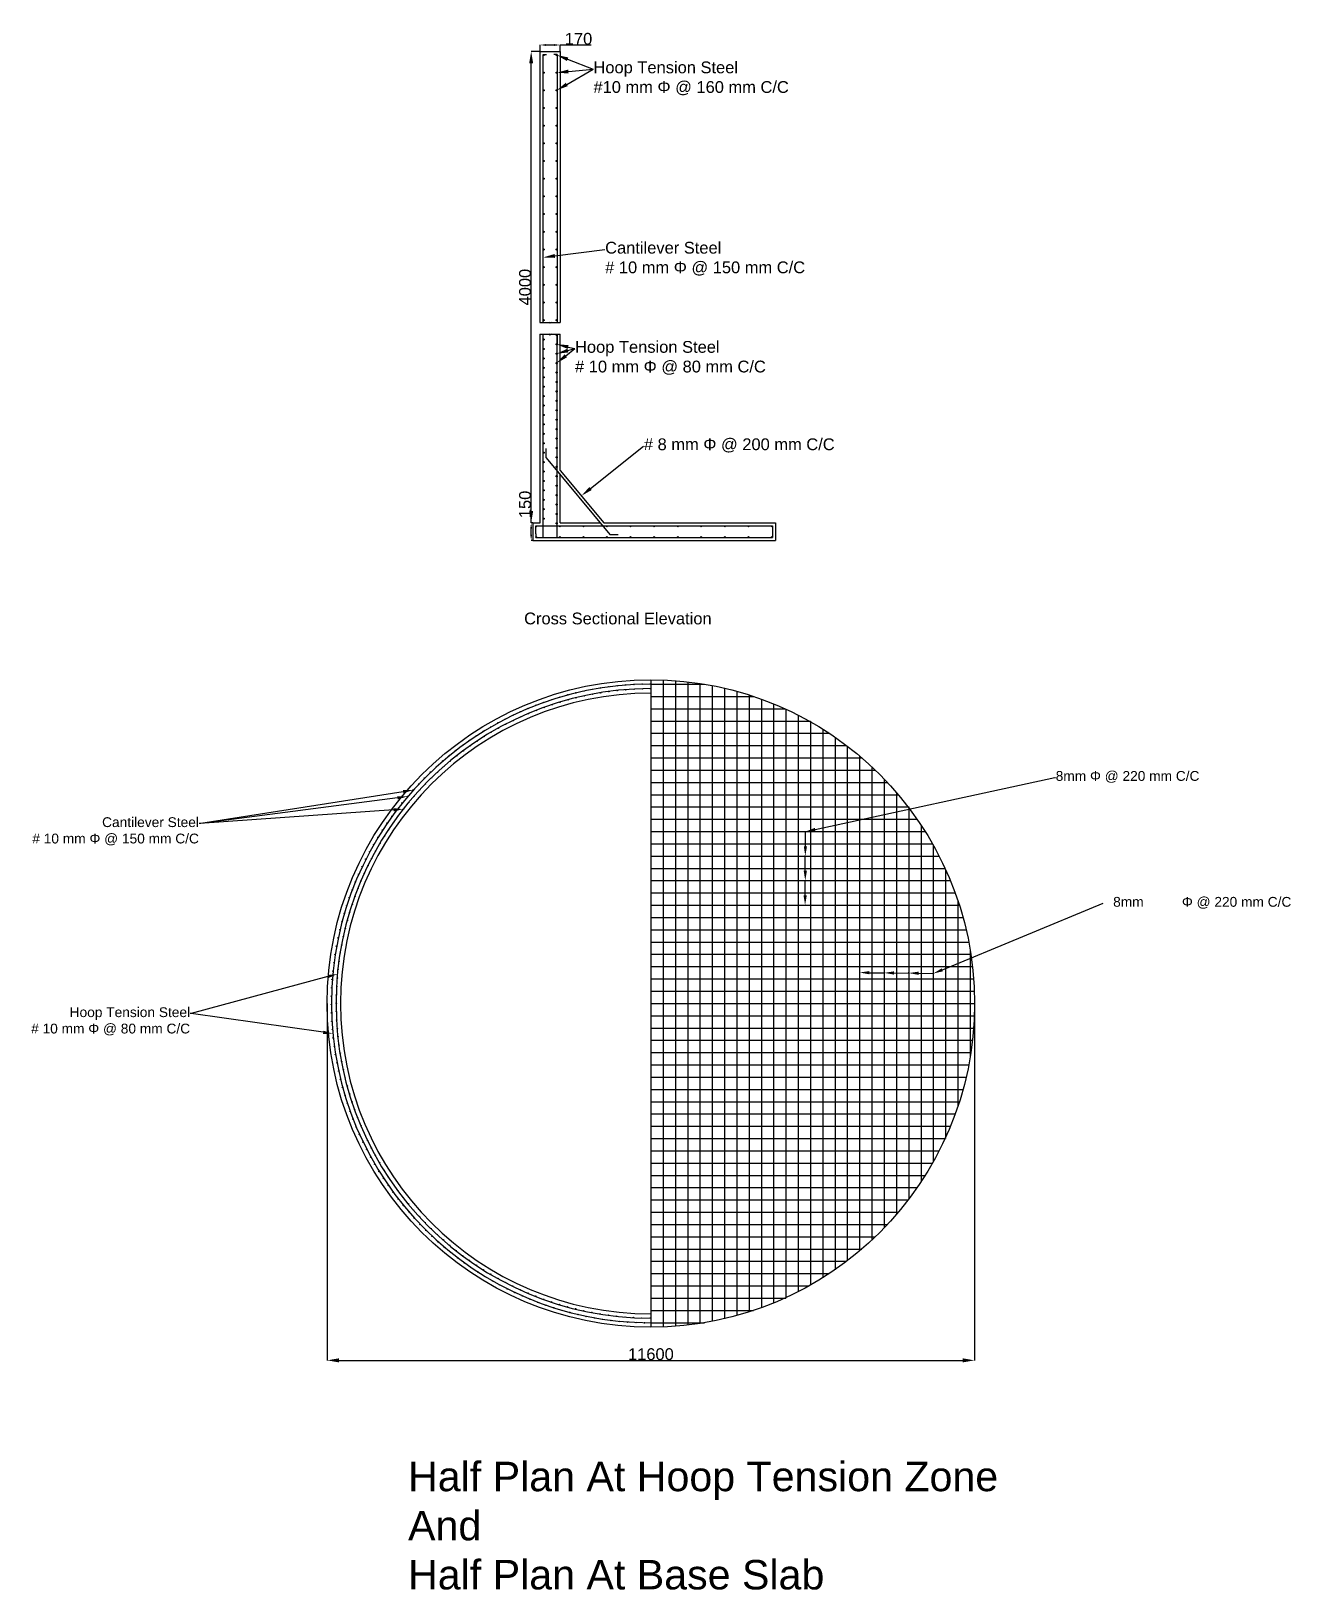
# Model space of a CAD drawing. Header units: millimetres. Extents: x 3503 to 14193, y 2132 to 15359.
import ezdxf
from ezdxf import colors
from ezdxf.entities.mleader import LeaderData, LeaderLine
from ezdxf.math import Vec2, Vec3

# ---------------------------------------------------------------- set-up
doc = ezdxf.new("R2010")
doc.units = ezdxf.units.MM
doc.styles.get("Standard").update_dxf_attribs({"font": 'arial.ttf'})
doc.dimstyles.new('ISO-25', dxfattribs={"dimtxt": 2.5, "dimasz": 2.5, "dimexe": 1.25, "dimexo": 0.625, "dimtad": 1, "dimtxsty": 'Standard', "dimcen": 2.5, "dimadec": 0, "dimazin": 0, "dimtfac": 1, "dimtmove": 0, "dimatfit": 3, "dimfxl": 1, "dimarcsym": 0})

# ---------------------------------------------------------------- blocks, each defined once
blk = doc.blocks.new('*U11')
blk.add_circle((2, -2), 2.37)
blk = doc.blocks.new('*U12')
at = {"color": 0, "linetype": 'ByBlock', "lineweight": -2, "transparency": 16777216}
for p, rotation in [((17673, 5953), 196.5276287056955), ((17742, 5973), 195.0251170051775), ((17811, 5990), 193.5226053046597), ((17880, 6006), 192.0200936041417), ((17950, 6020), 190.5175819036236), ((18020, 6032), 189.0150702031059), ((18090, 6042), 187.5125585025881), ((18161, 6050), 186.0100468020703), ((18231, 6057), 184.5075351015525), ((18302, 6061), 183.0050234010351), ((18373, 6064), 181.5025117005178), ((18444, 6065), 180), ((17340, 5830), 204.0401872082829), ((17406, 5858), 202.5376755077651), ((17472, 5885), 201.0351638072481), ((17538, 5909), 199.5326521067308), ((17606, 5932), 198.0301404062133), ((17087, 5701), 210.050234010353), ((17149, 5736), 208.547722309836), ((17212, 5769), 207.0452106093184), ((17276, 5800), 205.5426989088009), ((16907, 5587), 214.5577691119066), ((16966, 5627), 213.0552574113886), ((17026, 5665), 211.5527457108706), ((16737, 5459), 219.0653042134595), ((16792, 5503), 217.5627925129417), ((16849, 5546), 216.0602808124241), ((16577, 5319), 223.5728393150135), ((16629, 5367), 222.0703276144955), ((16682, 5414), 220.5678159139775), ((16428, 5166), 228.0803744165671), ((16476, 5218), 226.5778627160493), ((16526, 5269), 225.0753510155315), ((16336, 5058), 231.0853978176021), ((16381, 5112), 229.5828861170846), ((16250, 4945), 234.0904212186377), ((16292, 5002), 232.5879095181201), ((16132, 4767), 238.59795632019), ((16169, 4828), 237.0954446196727), ((16209, 4887), 235.5929329191552), ((16061, 4644), 241.6029797212248), ((16095, 4706), 240.1004680207076), ((15996, 4517), 244.6080031222597), ((16028, 4581), 243.1054914217422), ((15939, 4388), 247.613026523295), ((15967, 4453), 246.1105148227774), ((15888, 4255), 250.6180499243295), ((15913, 4321), 249.115538223812), ((15845, 4120), 253.6230733253648), ((15866, 4187), 252.1205616248473), ((15808, 3982), 256.6280967264), ((15825, 4051), 255.1255850258822), ((15779, 3843), 259.633120127435), ((15793, 3913), 258.1306084269174), ((15767, 3773), 261.1356318279527), ((15749, 3632), 264.1406552289883), ((15757, 3703), 262.6381435284706), ((15738, 3490), 267.1456786300229), ((15742, 3561), 265.6431669295056), ((15735, 3348), 270.1507020310582), ((15735, 3419), 268.6481903305404), ((15736, 3277), 271.6532137315758), ((15739, 3206), 273.155725432093), ((15744, 3135), 274.6582371326106), ((15750, 3065), 276.1607488331281), ((15759, 2994), 277.6632605336455), ((15769, 2924), 279.1657722341634), ((15782, 2854), 280.6682839346812), ((15796, 2784), 282.1707956351987), ((15811, 2715), 283.6733073357162), ((15829, 2646), 285.175819036234), ((15849, 2578), 286.6783307367513), ((15870, 2510), 288.1808424372688), ((15893, 2443), 289.6833541377864), ((15918, 2376), 291.1858658383034), ((15944, 2310), 292.6883775388209), ((15973, 2245), 294.1908892393387), ((16003, 2181), 295.6934009398562), ((16034, 2117), 297.1959126403743), ((16068, 2054), 298.6984243408923), ((16102, 1993), 300.2009360414103), ((16139, 1932), 301.7034477419284), ((16177, 1872), 303.2059594424461), ((16217, 1813), 304.7084711429636), ((16258, 1755), 306.2109828434812), ((16301, 1698), 307.7134945439989), ((16345, 1642), 309.2160062445169), ((16391, 1588), 310.7185179450348), ((16438, 1535), 312.2210296455522), ((16486, 1483), 313.7235413460702), ((16536, 1432), 315.2260530465883), ((16587, 1383), 316.7285647471058), ((16639, 1335), 318.2310764476233), ((16693, 1288), 319.7335881481411), ((16748, 1243), 321.2360998486586), ((16804, 1199), 322.7386115491761), ((16861, 1157), 324.2411232496934), ((16919, 1116), 325.7436349502109), ((16978, 1077), 327.2461466507285), ((17039, 1039), 328.7486583512465), ((17100, 1003), 330.2511700517645), ((17162, 969), 331.7536817522825), ((17225, 936), 333.2561934528003), ((17289, 905), 334.7587051533179), ((17353, 875), 336.2612168538357), ((17419, 847), 337.7637285543532), ((17485, 821), 339.2662402548705), ((17552, 797), 340.7687519553878), ((17619, 775), 342.2712636559053), ((17687, 754), 343.7737753564228), ((17756, 735), 345.2762870569404), ((17825, 718), 346.7787987574579), ((17894, 702), 348.2813104579759), ((17964, 689), 349.7838221584937), ((18034, 677), 351.2863338590114), ((18104, 667), 352.7888455595292), ((18175, 659), 354.2913572600471), ((18246, 653), 355.7938689605646), ((18316, 649), 357.2963806610821), ((18388, 647), 358.7988923615998)]:
    blk.add_blockref('*U11', p, dxfattribs=dict(at, rotation=rotation))
blk = doc.blocks.new('*U9')
blk.add_circle((2, 2), 1.89)
blk = doc.blocks.new('*U10')
at = {"color": 0, "linetype": 'ByBlock', "lineweight": -2, "transparency": 16777216}
for p, rotation in [((7991, 9666), 196.7620631554178), ((8059, 9686), 195.2382392321979), ((8128, 9704), 193.7144153089781), ((8197, 9720), 192.1905913857584), ((8267, 9734), 190.6667674625385), ((8337, 9746), 189.1429435393183), ((8407, 9756), 187.6191196160983), ((8478, 9765), 186.0952956928789), ((8549, 9771), 184.5714717696594), ((8620, 9776), 183.0476478464396), ((8691, 9779), 181.52382392322), ((8762, 9780), 180), ((7659, 9541), 204.3811827715188), ((7724, 9570), 202.8573588482984), ((7790, 9597), 201.3335349250782), ((7856, 9622), 199.8097110018585), ((7923, 9645), 198.2858870786383), ((7407, 9411), 210.476478464398), ((7468, 9446), 208.9526545411782), ((7531, 9479), 207.4288306179588), ((7594, 9511), 205.9050066947391), ((7227, 9295), 215.0479502340566), ((7286, 9335), 213.5241263108371), ((7346, 9374), 212.0003023876174), ((7058, 9166), 219.6194220037165), ((7113, 9211), 218.0955980804965), ((7170, 9254), 216.5717741572766), ((6899, 9024), 224.1908937733773), ((6951, 9073), 222.6670698501574), ((7004, 9120), 221.1432459269369), ((6752, 8869), 228.7623655430379), ((6800, 8922), 227.2385416198179), ((6849, 8974), 225.7147176965977), ((6662, 8760), 231.8100133894773), ((6706, 8815), 230.2861894662578), ((6577, 8646), 234.857661235917), ((6618, 8703), 233.3338373126973), ((6461, 8467), 239.4291330055764), ((6498, 8528), 237.9053090823565), ((6537, 8587), 236.3814851591368), ((6392, 8343), 242.4767808520163), ((6426, 8405), 240.9529569287964), ((6330, 8215), 245.5244286984558), ((6360, 8279), 244.0006047752363), ((6275, 8084), 248.5720765448957), ((6301, 8150), 247.0482526216758), ((6226, 7950), 251.6197243913352), ((6249, 8018), 250.0959004681154), ((6185, 7814), 254.667372237775), ((6205, 7883), 253.1435483145551), ((6151, 7677), 257.7150200842145), ((6167, 7746), 256.1911961609945), ((6137, 7607), 259.2388440074347), ((6114, 7467), 262.2864918538744), ((6124, 7537), 260.7626679306544), ((6099, 7325), 265.3341397003143), ((6105, 7396), 263.8103157770946), ((6091, 7183), 268.3817875467542), ((6094, 7254), 266.8579636235343), ((6090, 7112), 269.9056114699736), ((6091, 7041), 271.4294353931934), ((6093, 6970), 272.9532593164136), ((6098, 6899), 274.4770832396335), ((6104, 6829), 276.0009071628533), ((6113, 6758), 277.524731086073), ((6123, 6688), 279.0485550092929), ((6135, 6618), 280.5723789325132), ((6149, 6548), 282.0962028557329), ((6165, 6479), 283.6200267789528), ((6183, 6410), 285.1438507021725), ((6202, 6342), 286.6676746253921), ((6223, 6274), 288.1914985486118), ((6246, 6207), 289.7153224718317), ((6271, 6140), 291.2391463950517), ((6298, 6074), 292.7629703182716), ((6326, 6009), 294.2867942414911), ((6356, 5945), 295.8106181647106), ((6388, 5881), 297.3344420879306), ((6422, 5819), 298.858266011151), ((6457, 5757), 300.3820899343709), ((6493, 5696), 301.9059138575904), ((6532, 5636), 303.4297377808103), ((6572, 5577), 304.9535617040303), ((6613, 5520), 306.4773856272503), ((6656, 5463), 308.0012095504703), ((6701, 5408), 309.52503347369), ((6747, 5353), 311.0488573969099), ((6794, 5301), 312.5726813201299), ((6843, 5249), 314.0965052433496), ((6893, 5198), 315.6203291665695), ((6944, 5149), 317.1441530897897), ((6997, 5102), 318.6679770130102), ((7051, 5056), 320.1918009362306), ((7106, 5011), 321.7156248594509), ((7163, 4968), 323.239448782671), ((7220, 4926), 324.763272705891), ((7279, 4886), 326.2870966291105), ((7338, 4847), 327.8109205523299), ((7399, 4810), 329.3347444755499), ((7461, 4774), 330.8585683987701), ((7523, 4741), 332.3823923219899), ((7586, 4709), 333.9062162452097), ((7651, 4678), 335.4300401684297), ((7716, 4650), 336.9538640916492), ((7781, 4623), 338.4776880148692), ((7848, 4597), 340.0015119380894), ((7915, 4574), 341.5253358613094), ((7983, 4552), 343.0491597845291), ((8051, 4533), 344.572983707749), ((8120, 4515), 346.0968076309687), ((8189, 4498), 347.6206315541885), ((8258, 4484), 349.1444554774086), ((8328, 4472), 350.668279400629), ((8399, 4461), 352.1921033238494), ((8469, 4452), 353.715927247069), ((8540, 4446), 355.2397511702886), ((8611, 4441), 356.7635750935084), ((8682, 4437), 358.2873990167287), ((8753, 4436), 359.81122293995)]:
    blk.add_blockref('*U9', p, dxfattribs=dict(at, rotation=rotation))
blk = doc.blocks.new('*D13')
at = {"color": 0, "lineweight": -2, "transparency": 16777216}
for p, q in [((7821, 15187), (7745, 15187)), ((7746, 11287), (7746, 15087)), ((7760, 11187), (7745, 11187))]:
    blk.add_line(p, q, dxfattribs=at)
at = {"color": 0, "transparency": 16777216}
for points in [[(7729, 15087), (7763, 15087), (7746, 15187)], [(7729, 11287), (7763, 11287), (7746, 11187)]]:
    blk.add_solid(points, dxfattribs=at)
at = {"layer": 'DEFPOINTS', "color": 0, "transparency": 16777216}
for p in [(7746, 15187), (7822, 15187), (7760, 11187)]:
    blk.add_point(p, dxfattribs=at)
at = {"color": 0, "transparency": 16777216, "insert": (7694, 13187), "char_height": 100, "attachment_point": 5, "rotation": 90}
blk.add_mtext('4000', dxfattribs=at)
blk = doc.blocks.new('*D14')
at = {"color": 0, "lineweight": -2, "transparency": 16777216}
for p, q in [((7822, 15188), (7822, 15243)), ((7872, 15242), (7942, 15242)), ((7992, 15188), (7992, 15243)), ((7992, 15242), (8254, 15242))]:
    blk.add_line(p, q, dxfattribs=at)
at = {"color": 0, "transparency": 16777216}
for points in [[(7872, 15250), (7872, 15234), (7822, 15242)], [(7942, 15250), (7942, 15234), (7992, 15242)]]:
    blk.add_solid(points, dxfattribs=at)
at = {"layer": 'DEFPOINTS', "color": 0, "transparency": 16777216}
for p in [(7992, 15242), (7822, 15187), (7992, 15187)]:
    blk.add_point(p, dxfattribs=at)
at = {"color": 0, "transparency": 16777216, "insert": (8148, 15294), "char_height": 100, "attachment_point": 5}
blk.add_mtext('170', dxfattribs=at)
blk = doc.blocks.new('*D15')
at = {"color": 0, "lineweight": -2, "transparency": 16777216}
for p, q in [((7746, 11187), (7746, 11450)), ((7760, 11187), (7745, 11187)), ((7746, 11087), (7746, 11137)), ((7760, 11037), (7745, 11037))]:
    blk.add_line(p, q, dxfattribs=at)
at = {"color": 0, "transparency": 16777216}
for points in [[(7738, 11137), (7754, 11137), (7746, 11187)], [(7738, 11087), (7754, 11087), (7746, 11037)]]:
    blk.add_solid(points, dxfattribs=at)
at = {"layer": 'DEFPOINTS', "color": 0, "transparency": 16777216}
for p in [(7746, 11187), (7760, 11187), (7760, 11037)]:
    blk.add_point(p, dxfattribs=at)
at = {"color": 0, "transparency": 16777216, "insert": (7694, 11343), "char_height": 100, "attachment_point": 5, "rotation": 90}
blk.add_mtext('150', dxfattribs=at)
blk = doc.blocks.new('*D16')
at = {"color": 0, "lineweight": -2, "transparency": 16777216}
for p, q in [((6014, 7107), (6014, 4078)), ((11509, 7107), (11509, 4078)), ((6114, 4079), (11409, 4079))]:
    blk.add_line(p, q, dxfattribs=at)
at = {"color": 0, "transparency": 16777216}
for points in [[(6114, 4096), (6114, 4062), (6014, 4079)], [(11409, 4096), (11409, 4062), (11509, 4079)]]:
    blk.add_solid(points, dxfattribs=at)
at = {"layer": 'DEFPOINTS', "color": 0, "transparency": 16777216}
for p in [(6014, 7108), (11509, 7108), (11509, 4079)]:
    blk.add_point(p, dxfattribs=at)
at = {"color": 0, "transparency": 16777216, "insert": (8762, 4131), "char_height": 100, "attachment_point": 5}
blk.add_mtext('11600', dxfattribs=at)

msp = doc.modelspace()

# ---------------------------------------------------------------- linework, layer by layer
for p, q in [((7821.904, 12887.096), (7821.904, 15187.096)), ((7821.904, 15187.096), (7991.904, 15187.096)), ((7846.904, 12887.096), (7846.904, 15162.096)), ((7846.904, 15162.096), (7876.904, 15162.096)), ((7966.904, 15162.096), (7936.904, 15162.096)), ((7966.904, 15162.096), (7966.904, 12887.096)), ((7991.904, 15187.096), (7991.904, 12887.096)), ((7821.904, 11187.096), (7821.904, 12787.096)), ((7846.904, 11062.096), (7846.904, 12787.096)), ((7966.904, 11062.096), (7966.904, 12787.096)), ((7966.904, 12782.096), (7966.904, 12702.096)), ((7991.904, 11632.096), (7991.904, 12787.096)), ((7871.904, 11737.045), (7871.904, 11817.045)), ((7871.904, 11737.045), (8413.528, 11087.096)), ((7966.904, 11162.096), (7966.904, 11662.096)), ((7991.904, 11632.096), (8362.737, 11187.096)), ((7991.904, 11187.096), (7991.904, 11593.045)), ((7760.41, 11187.096), (7821.904, 11187.096)), ((7760.41, 11187.096), (7760.41, 11037.096)), ((7785.41, 11092.096), (7785.41, 11162.096)), ((7785.41, 11162.096), (9793.404, 11162.096)), ((7961.904, 11187.096), (7966.904, 11187.096)), ((7991.904, 11187.096), (8330.195, 11187.096)), ((7991.904, 11187.096), (8330.195, 11187.096)), ((8362.737, 11187.096), (9801.904, 11187.096)), ((8362.737, 11187.096), (9776.904, 11187.096)), ((9793.404, 11162.096), (9793.404, 11062.096)), ((9801.904, 11187.096), (9818.404, 11187.096)), ((9818.404, 11187.096), (9818.404, 11037.096)), ((7760.41, 11037.096), (9801.904, 11037.096)), ((7785.41, 11092.096), (7785.41, 11062.096)), ((7785.41, 11062.096), (9793.404, 11062.096)), ((7966.904, 11062.096), (8189.404, 11062.096)), ((8413.528, 11087.096), (8484.361, 11087.096)), ((9801.904, 11037.096), (9818.404, 11037.096)), ((8761.575, 9855.555), (8761.575, 4360.495)), ((8761.575, 9817.658), (9216.339, 9817.658)), ((8865.792, 9853.578), (8865.792, 4362.472)), ((8970.008, 9847.638), (8970.008, 4368.413)), ((9074.225, 9837.709), (9074.225, 4378.342)), ((9178.442, 9823.747), (9178.442, 4392.304)), ((9282.658, 9805.69), (9282.658, 4410.361)), ((8761.575, 9713.442), (9633.771, 9713.442)), ((9386.875, 9783.455), (9386.875, 4432.596)), ((9491.092, 9756.936), (9491.092, 4459.115)), ((9595.308, 9726.004), (9595.308, 4490.047)), ((9699.525, 9690.499), (9699.525, 4525.551)), ((8761.575, 9609.225), (9898.642, 9609.225)), ((8761.575, 9609.225), (9898.642, 9609.225)), ((9803.742, 9650.231), (9803.742, 4565.819)), ((9907.958, 9604.969), (9907.958, 4606.825)), ((10012.175, 9554.435), (10012.175, 4661.615)), ((8761.575, 9505.009), (10116.392, 9505.009)), ((8761.575, 9400.792), (10275.558, 9400.792)), ((10116.392, 9505.009), (10116.392, 4717.755)), ((10220.608, 9436.146), (10220.608, 4779.905)), ((8761.575, 9296.575), (10422.65, 9296.575)), ((10324.825, 9367.488), (10324.825, 4848.563)), ((10429.042, 9291.71), (10429.042, 4924.341)), ((8761.575, 9192.359), (10551.68, 9192.359)), ((10533.258, 9208.04), (10533.258, 5008.011)), ((8761.575, 9088.142), (10666.322, 9088.142)), ((10637.475, 9115.492), (10637.475, 5100.559)), ((10741.691, 9012.772), (10741.691, 5203.279)), ((8761.575, 8983.925), (10769.041, 8983.925)), ((8761.575, 8879.709), (10861.589, 8879.709)), ((10845.908, 8898.131), (10845.908, 5317.92)), ((8761.575, 8775.492), (10950.125, 8775.492)), ((10950.125, 8775.492), (10950.125, 5446.95)), ((8761.575, 8671.275), (11021.038, 8671.275)), ((11054.341, 8622.008), (11054.341, 5594.043)), ((8761.575, 8567.059), (11089.695, 8567.059)), ((8761.575, 8462.842), (11151.846, 8462.842)), ((8761.575, 8358.625), (11207.985, 8358.625)), ((11158.558, 8450.93), (11158.558, 5765.12)), ((8761.575, 8254.409), (11258.519, 8254.409)), ((11262.775, 8245.092), (11262.775, 5961.642)), ((8761.575, 8150.192), (11303.781, 8150.192)), ((8761.575, 8045.975), (11344.049, 8045.975)), ((8761.575, 7941.759), (11379.553, 7941.759)), ((11366.991, 7980.222), (11366.991, 6235.829)), ((8761.575, 7837.542), (11410.486, 7837.542)), ((8761.575, 7733.325), (11437.004, 7733.325)), ((8761.575, 7629.109), (11459.24, 7629.109)), ((11471.208, 7562.789), (11471.208, 6653.262)), ((8761.575, 7524.892), (11477.297, 7524.892)), ((8761.575, 7420.675), (11491.258, 7420.675)), ((8761.575, 7316.459), (11501.188, 7316.459)), ((8761.575, 7212.242), (11507.128, 7212.242)), ((8761.575, 7108.025), (11509.105, 7108.025)), ((8761.575, 7108.025), (11509.105, 7108.025)), ((8761.575, 7003.809), (11507.128, 7003.809)), ((8761.575, 6899.592), (11501.188, 6899.592)), ((8761.575, 6899.592), (11501.188, 6899.592)), ((8761.575, 6795.375), (11491.258, 6795.375)), ((8761.575, 6691.159), (11477.297, 6691.159)), ((8761.575, 6586.942), (11459.24, 6586.942)), ((8761.575, 6482.725), (11437.004, 6482.725)), ((8761.575, 6378.509), (11410.486, 6378.509)), ((8761.575, 6274.292), (11379.553, 6274.292)), ((8761.575, 6170.075), (11344.049, 6170.075)), ((8761.575, 6065.859), (11303.781, 6065.859)), ((8761.575, 5961.642), (11262.775, 5961.642)), ((8761.575, 5857.425), (11207.985, 5857.425)), ((8761.575, 5753.209), (11151.846, 5753.209)), ((8761.575, 5648.992), (11089.695, 5648.992)), ((8761.575, 5544.775), (11021.038, 5544.775)), ((8761.575, 5440.559), (10945.259, 5440.559)), ((8761.575, 5336.342), (10861.589, 5336.342)), ((8761.575, 5232.125), (10769.041, 5232.125)), ((8761.575, 5127.909), (10666.322, 5127.909)), ((8761.575, 5023.692), (10551.68, 5023.692)), ((8761.575, 4919.475), (10422.65, 4919.475)), ((8761.575, 4815.259), (10275.558, 4815.259)), ((8761.575, 4711.042), (10104.48, 4711.042)), ((8761.575, 4606.825), (9907.958, 4606.825)), ((8761.575, 4502.609), (9633.771, 4502.609)), ((8761.575, 4398.392), (9216.339, 4398.392))]:
    msp.add_line(p, q)
at = {"linetype": 'Continuous'}
for points in [[(7820.654, 12887.096), (7901.904, 12887.096), (7904.404, 12880.227), (7909.404, 12893.965), (7911.904, 12887.096), (7993.154, 12887.096)], [(7820.654, 12787.096), (7901.904, 12787.096), (7904.404, 12780.227), (7909.404, 12793.965), (7911.904, 12787.096), (7993.154, 12787.096)]]:
    msp.add_lwpolyline(points, dxfattribs=at)
for centre, radius in [((7851.904, 15157.096), 5), ((7961.904, 15157.096), 5), ((7851.904, 15007.096), 5), ((7961.904, 15007.096), 5), ((7851.904, 14857.096), 5), ((7961.904, 14857.096), 5), ((7851.904, 14707.096), 5), ((7961.904, 14707.096), 5), ((7851.904, 14557.096), 5), ((7961.904, 14557.096), 5), ((7851.904, 14407.096), 5), ((7961.904, 14407.096), 5), ((7851.904, 14257.096), 5), ((7961.904, 14257.096), 5), ((7851.904, 14107.096), 5), ((7961.904, 14107.096), 5), ((7851.904, 13957.096), 5), ((7961.904, 13957.096), 5), ((7851.904, 13807.096), 5), ((7961.904, 13807.096), 5), ((7851.904, 13657.096), 5), ((7961.904, 13657.096), 5), ((7851.904, 13507.096), 5), ((7961.904, 13507.096), 5), ((7851.904, 13357.096), 5), ((7851.904, 13357.096), 5), ((7961.904, 13357.096), 5), ((7961.904, 13357.096), 5), ((7851.904, 13207.096), 5), ((7961.904, 13207.096), 5), ((7851.904, 13057.096), 5), ((7851.904, 13057.096), 5), ((7961.904, 13057.096), 5), ((7961.904, 13057.096), 5), ((7851.904, 12907.096), 5), ((7961.904, 12907.096), 5), ((7851.904, 12742.096), 5), ((7961.904, 12782.096), 5), ((7961.904, 12702.096), 5), ((7851.904, 12662.096), 5), ((7851.904, 12582.096), 5), ((7961.904, 12622.096), 5), ((7851.904, 12502.096), 5), ((7961.904, 12542.096), 5), ((7961.904, 12462.096), 5), ((7851.904, 12422.096), 5), ((7851.904, 12342.096), 5), ((7961.904, 12382.096), 5), ((7961.904, 12302.096), 5), ((7851.904, 12262.096), 5), ((7851.904, 12182.096), 5), ((7961.904, 12222.096), 5), ((7851.904, 12102.096), 5), ((7961.904, 12142.096), 5), ((7961.904, 12062.096), 5), ((7851.904, 12022.096), 5), ((7851.904, 11942.096), 5), ((7961.904, 11982.096), 5), ((7961.904, 11902.096), 5), ((7851.904, 11862.096), 5), ((7851.904, 11782.096), 5), ((7961.904, 11822.096), 5), ((7851.904, 11702.096), 5), ((7961.904, 11742.096), 5), ((7961.904, 11662.096), 5), ((7851.904, 11622.096), 5), ((7851.904, 11542.096), 5), ((7961.904, 11582.096), 5), ((7851.904, 11462.096), 5), ((7851.904, 11382.096), 5), ((7961.904, 11502.096), 5), ((7961.904, 11422.096), 5), ((7851.904, 11302.096), 5), ((7961.904, 11342.096), 5), ((7961.904, 11262.096), 5), ((7789.404, 11158.096), 4), ((7851.904, 11222.096), 5), ((7961.904, 11182.096), 5), ((7989.404, 11158.096), 4), ((8189.404, 11158.096), 4), ((8389.404, 11158.096), 4), ((8589.404, 11158.096), 4), ((8789.404, 11158.096), 4), ((8789.404, 11158.096), 4), ((8989.404, 11158.096), 4), ((9189.404, 11158.096), 4), ((9389.404, 11158.096), 4), ((9589.404, 11158.096), 4), ((9589.404, 11158.096), 4), ((9789.404, 11158.096), 4), ((7789.404, 11066.096), 4), ((7989.404, 11066.096), 4), ((8189.404, 11066.096), 4), ((8389.404, 11066.096), 4), ((8589.404, 11066.096), 4), ((8789.404, 11066.096), 4), ((8789.404, 11066.096), 4), ((8989.404, 11066.096), 4), ((9189.404, 11066.096), 4), ((9389.404, 11066.096), 4), ((9589.404, 11066.096), 4), ((9589.404, 11066.096), 4), ((9789.404, 11066.096), 4), ((8761.575, 7108.025), 2747.53)]:
    msp.add_circle(centre, radius)
for radius in [2709.633, 2671.736, 2633.839]:
    msp.add_arc((8761.575, 7108.025), radius, 90, 270)

# ---------------------------------------------------------------- block references
for name, p in [('*U12', (-9682.727, 3752.485)), ('*U10', (0, 0))]:
    msp.add_blockref(name, p)

# ---------------------------------------------------------------- texts
at = {"attachment_point": 1}
for s, width, gutter_width, insert, char_height in [('Cross Sectional Elevation ', 1634.55387, 12.5, (7685.992, 10425.15), 100), ('Half Plan At Hoop Tension Zone And \\PHalf Plan At Base Slab  ', 5216.89912, 10.416, (6701.344, 3218.61), 249.9904)]:
    msp.add_mtext_dynamic_manual_height_columns(s, width=width, gutter_width=gutter_width, heights=[0], dxfattribs=dict(at, insert=insert, char_height=char_height))

# ---------------------------------------------------------------- dimensions: what is measured, and where the dimension line sits
dim = msp.add_linear_dim(base=(7991.904, 15242.019), p1=(7821.904, 15187.096), p2=(7991.904, 15187.096), dimstyle='ISO-25', override={"dimtxt": 100, "dimasz": 50})
dim.commit()
dim.dimension.update_dxf_attribs({"geometry": '*D14', "text_midpoint": (8148.122, 15293.701)})
for base, p1, p2, override, picture, middle in [((7745.951, 15187.096), (7760.41, 11187.096), (7821.904, 15187.096), {"dimtxt": 100, "dimasz": 100}, '*D13', (7694.269, 13187.096)), ((7745.951, 11187.096), (7760.41, 11037.096), (7760.41, 11187.096), {"dimtxt": 100, "dimasz": 50}, '*D15', (7694.269, 11343.314))]:
    dim = msp.add_linear_dim(base=base, p1=p1, p2=p2, angle=90, dimstyle='ISO-25', override=override)
    dim.commit()
    dim.dimension.update_dxf_attribs({"geometry": picture, "text_midpoint": middle})
dim = msp.add_linear_dim(base=(11509.105, 4079.092), p1=(6014.045, 7108.025), p2=(11509.105, 7108.025), text='11600', dimstyle='ISO-25', override={"dimtxt": 100, "dimasz": 100})
dim.commit()
dim.dimension.update_dxf_attribs({"geometry": '*D16', "text_midpoint": (8761.575, 4130.774)})

# ---------------------------------------------------------------- leaders
ml = msp.add_multileader_mtext('Standard')
ml.set_content('', color=256)
ml.set_leader_properties()
ml.build(insert=Vec2(0, 0))
ml.multileader.update_dxf_attribs({"has_dogleg": 0, "arrow_head_size": 100})
ctx = ml.context
ctx.base_point, ctx.char_height, ctx.arrow_head_size, ctx.plane_origin = Vec3(8272.498, 15037.439), 100, 100, Vec3(7961.904, 15157.096)
notes = []
notes.append((ctx, [(0, (1, 1, 0), (8264.498, 15037.439), (1, 0), 8, [(0, [(7961.904, 15157.096)], 0, [])])]))
ctx.mtext.insert, ctx.mtext.flow_direction = Vec3(8274.498, 15087.439), 5
ml = msp.add_multileader_mtext('Standard')
ml.set_content('Hoop Tension Steel \\P#10 mm Φ @ 160 mm C/C', color=256)
ml.set_leader_properties()
ml.build(insert=Vec2(0, 0))
ml.multileader.update_dxf_attribs({"has_dogleg": 0, "arrow_head_size": 100})
ctx = ml.context
ctx.base_point, ctx.char_height, ctx.arrow_head_size, ctx.plane_origin = Vec3(8272.498, 15037.439), 100, 100, Vec3(7961.904, 14857.096)
notes.append((ctx, [(0, (1, 1, 0), (8264.498, 15037.439), (1, 0), 8, [(0, [(7961.904, 14857.096)], 0, [])])]))
ctx.mtext.insert, ctx.mtext.flow_direction = Vec3(8274.498, 15102.139), 5
ml = msp.add_multileader_mtext('Standard')
ml.set_content('', color=256)
ml.set_leader_properties()
ml.build(insert=Vec2(0, 0))
ml.multileader.update_dxf_attribs({"has_dogleg": 0, "arrow_head_size": 100})
ctx = ml.context
ctx.base_point, ctx.char_height, ctx.arrow_head_size, ctx.plane_origin = Vec3(8272.498, 15037.439), 100, 100, Vec3(7961.904, 15007.096)
notes.append((ctx, [(0, (1, 1, 0), (8264.498, 15037.439), (1, 0), 8, [(0, [(7961.904, 15007.096)], 0, [])])]))
ctx.mtext.insert, ctx.mtext.flow_direction = Vec3(8274.498, 15087.439), 5
ml = msp.add_multileader_mtext('Standard')
ml.set_content('Cantilever Steel \\P# 10 mm Φ @ 150 mm C/C', color=256)
ml.set_leader_properties()
ml.build(insert=Vec2(0, 0))
ml.multileader.update_dxf_attribs({"has_dogleg": 0, "arrow_head_size": 100})
ctx = ml.context
ctx.base_point, ctx.char_height, ctx.arrow_head_size, ctx.plane_origin = Vec3(8371.784, 13507.048), 100, 100, Vec3(7846.904, 13439.046)
notes.append((ctx, [(0, (1, 1, 0), (8363.784, 13507.048), (1, 0), 8, [(0, [(7846.904, 13439.046)], 0, [])])]))
ctx.mtext.insert, ctx.mtext.flow_direction = Vec3(8373.784, 13571.748), 5
ml = msp.add_multileader_mtext('Standard')
ml.set_content('Hoop Tension Steel \\P# 10 mm Φ @ 80 mm C/C', color=256)
ml.set_leader_properties()
ml.build(insert=Vec2(0, 0))
ml.multileader.update_dxf_attribs({"has_dogleg": 0, "arrow_head_size": 100})
ctx = ml.context
ctx.base_point, ctx.char_height, ctx.arrow_head_size, ctx.plane_origin = Vec3(8116.214, 12665.203), 100, 100, Vec3(7961.904, 12542.096)
notes.append((ctx, [(0, (1, 1, 0), (8108.214, 12665.203), (1, 0), 8, [(0, [(7961.904, 12542.096)], 0, [])])]))
ctx.mtext.insert, ctx.mtext.flow_direction = Vec3(8118.214, 12729.902), 5
ml = msp.add_multileader_mtext('Standard')
ml.set_content('', color=256)
ml.set_leader_properties()
ml.build(insert=Vec2(0, 0))
ml.multileader.update_dxf_attribs({"has_dogleg": 0, "arrow_head_size": 100})
ctx = ml.context
ctx.base_point, ctx.char_height, ctx.arrow_head_size, ctx.plane_origin = Vec3(8116.214, 12665.203), 100, 100, Vec3(7961.904, 12702.096)
notes.append((ctx, [(0, (1, 1, 0), (8108.214, 12665.203), (1, 0), 8, [(0, [(7961.904, 12702.096)], 0, [])])]))
ctx.mtext.insert, ctx.mtext.flow_direction = Vec3(8118.214, 12715.203), 5
ml = msp.add_multileader_mtext('Standard')
ml.set_content('', color=256)
ml.set_leader_properties()
ml.build(insert=Vec2(0, 0))
ml.multileader.update_dxf_attribs({"has_dogleg": 0, "arrow_head_size": 100})
ctx = ml.context
ctx.base_point, ctx.char_height, ctx.arrow_head_size, ctx.plane_origin = Vec3(8116.214, 12665.203), 100, 100, Vec3(7961.904, 12622.096)
notes.append((ctx, [(0, (1, 1, 0), (8108.214, 12665.203), (1, 0), 8, [(0, [(7961.904, 12622.096)], 0, [])])]))
ctx.mtext.insert, ctx.mtext.flow_direction = Vec3(8118.214, 12715.203), 5
ml = msp.add_multileader_mtext('Standard')
ml.set_content('# 8 mm Φ @ 200 mm C/C', color=256)
ml.set_leader_properties()
ml.build(insert=Vec2(0, 0))
ml.multileader.update_dxf_attribs({"has_dogleg": 0, "arrow_head_size": 100})
ctx = ml.context
ctx.base_point, ctx.char_height, ctx.arrow_head_size, ctx.plane_origin = Vec3(8700.367, 11838.801), 100, 100, Vec3(8172.034, 11415.939)
notes.append((ctx, [(0, (1, 1, 0), (8692.367, 11838.801), (1, 0), 8, [(0, [(8172.034, 11415.939)], 0, [])])]))
ctx.mtext.insert, ctx.mtext.flow_direction = Vec3(8702.367, 11903.501), 5
ml = msp.add_multileader_mtext('Standard')
ml.set_content('8mm Φ @ 220 mm C/C', color=256)
ml.set_leader_properties()
ml.build(insert=Vec2(0, 0))
ml.multileader.update_dxf_attribs({"arrow_head_size": 83.33})
ctx = ml.context
ctx.base_point, ctx.char_height, ctx.arrow_head_size, ctx.landing_gap_size, ctx.plane_origin = Vec3(12195.916, 9026.476), 83.33013, 83.33, 1.667, Vec3(10074.9, 8567.059)
notes.append((ctx, [(0, (1, 1, 0), (12189.25, 9026.476), (1, 0), 6.666, [(0, [(10074.9, 8567.059)], 0, [])])]))
ctx.mtext.insert, ctx.mtext.flow_direction = Vec3(12197.583, 9080.39), 5
ml = msp.add_multileader_mtext('Standard')
ml.set_content('', color=256)
ml.set_leader_properties()
ml.build(insert=Vec2(0, 0))
ml.multileader.update_dxf_attribs({"arrow_head_size": 83.33})
ctx = ml.context
ctx.base_point, ctx.char_height, ctx.arrow_head_size, ctx.landing_gap_size, ctx.plane_origin = Vec3(4931.099, 8634.278), 83.33, 83.33, 1.667, Vec3(6742.043, 8918.114)
ctx.text_align_type = 2
notes.append((ctx, [(0, (1, 1, 0), (4941.098, 8634.278), (-1, 0), 6.666, [(0, [(6742.043, 8918.114)], 0, [])])]))
ctx.mtext.insert, ctx.mtext.alignment, ctx.mtext.flow_direction = Vec3(4932.765, 8675.943), 3, 5
ml = msp.add_multileader_mtext('Standard')
ml.set_content('', color=256)
ml.set_leader_properties()
ml.build(insert=Vec2(0, 0))
ml.multileader.update_dxf_attribs({"arrow_head_size": 83.33})
ctx = ml.context
ctx.base_point, ctx.char_height, ctx.arrow_head_size, ctx.landing_gap_size, ctx.plane_origin = Vec3(4931.099, 8634.278), 83.33, 83.33, 1.667, Vec3(6695.275, 8864.538)
ctx.text_align_type = 2
notes.append((ctx, [(0, (1, 1, 0), (4941.098, 8634.278), (-1, 0), 6.666, [(0, [(6695.275, 8864.538)], 0, [])])]))
ctx.mtext.insert, ctx.mtext.alignment, ctx.mtext.flow_direction = Vec3(4932.765, 8675.943), 3, 5
ml = msp.add_multileader_mtext('Standard')
ml.set_content('Cantilever Steel ^J# 10 mm Φ @ 150 mm C/C', color=256)
ml.set_leader_properties()
ml.build(insert=Vec2(0, 0))
ml.multileader.update_dxf_attribs({"arrow_head_size": 83.33})
ctx = ml.context
ctx.base_point, ctx.char_height, ctx.arrow_head_size, ctx.landing_gap_size, ctx.plane_origin = Vec3(3515.948, 8634.278), 83.33013, 83.33, 1.667, Vec3(6662.002, 8757.221)
ctx.text_align_type = 2
notes.append((ctx, [(0, (1, 1, 0), (4934.432, 8634.278), (-1, 0), 6.666, [(0, [(6662.002, 8757.221)], 0, [])])]))
ctx.mtext.insert, ctx.mtext.alignment, ctx.mtext.flow_direction = Vec3(4926.099, 8688.193), 3, 5
ml = msp.add_multileader_mtext('Standard')
ml.set_content('', color=256)
ml.set_leader_properties()
ml.build(insert=Vec2(0, 0))
ml.multileader.update_dxf_attribs({"arrow_head_size": 83.33})
ctx = ml.context
ctx.base_point, ctx.char_height, ctx.arrow_head_size, ctx.landing_gap_size, ctx.plane_origin = Vec3(10081.566, 8567.059), 3.333, 83.33, 1.667, Vec3(10072.298, 8358.625)
notes.append((ctx, [(0, (1, 1, 0), (10074.9, 8567.059), (1, 0), 6.666, [(0, [(10072.298, 8358.625)], 0, [])])]))
ctx.mtext.insert, ctx.mtext.flow_direction = Vec3(10083.233, 8568.725), 5
ml = msp.add_multileader_mtext('Standard')
ml.set_content('', color=256)
ml.set_leader_properties()
ml.build(insert=Vec2(0, 0))
ml.multileader.update_dxf_attribs({"arrow_head_size": 83.33})
ctx = ml.context
ctx.base_point, ctx.char_height, ctx.arrow_head_size, ctx.landing_gap_size, ctx.plane_origin = Vec3(10062.299, 8358.625), 3.333, 83.33, 1.667, Vec3(10072.298, 8150.192)
ctx.text_align_type = 2
notes.append((ctx, [(0, (1, 1, 0), (10072.298, 8358.625), (-1, 0), 6.666, [(0, [(10072.298, 8150.192)], 0, [])])]))
ctx.mtext.insert, ctx.mtext.alignment, ctx.mtext.flow_direction = Vec3(10063.965, 8360.292), 3, 5
ml = msp.add_multileader_mtext('Standard')
ml.set_content('', color=256)
ml.set_leader_properties()
ml.build(insert=Vec2(0, 0))
ml.multileader.update_dxf_attribs({"arrow_head_size": 83.33})
ctx = ml.context
ctx.base_point, ctx.char_height, ctx.arrow_head_size, ctx.landing_gap_size, ctx.plane_origin = Vec3(10078.965, 8150.192), 3.333, 83.33, 1.667, Vec3(10070.564, 7941.759)
notes.append((ctx, [(0, (1, 1, 0), (10072.298, 8150.192), (1, 0), 6.666, [(0, [(10070.564, 7941.759)], 0, [])])]))
ctx.mtext.insert, ctx.mtext.flow_direction = Vec3(10080.631, 8151.859), 5
ml = msp.add_multileader_mtext('Standard')
ml.set_content('\\pxi-3,l4,t4;8mm ^IΦ @ 220 mm C/C', color=256)
ml.set_leader_properties()
ml.build(insert=Vec2(0, 0))
ml.multileader.update_dxf_attribs({"has_dogleg": 0, "arrow_head_size": 83.33})
ctx = ml.context
ctx.base_point, ctx.char_height, ctx.arrow_head_size, ctx.landing_gap_size, ctx.plane_origin = Vec3(12600.119, 7958.01), 83.33013, 83.33, 1.667, Vec3(11158.516, 7361.871)
notes.append((ctx, [(0, (1, 1, 0), (12593.453, 7958.01), (1, 0), 6.666, [(0, [(11158.516, 7361.871)], 0, [])])]))
ctx.mtext.insert, ctx.mtext.flow_direction = Vec3(12601.786, 8011.925), 5
ml = msp.add_multileader_mtext('Standard')
ml.set_content('Hoop Tension Steel ^J# 10 mm Φ @ 80 mm C/C', color=256)
ml.set_leader_properties()
ml.build(insert=Vec2(0, 0))
ml.multileader.update_dxf_attribs({"arrow_head_size": 83.33})
ctx = ml.context
ctx.base_point, ctx.char_height, ctx.arrow_head_size, ctx.landing_gap_size, ctx.plane_origin = Vec3(3506.024, 7021.519), 83.33013, 83.33, 1.667, Vec3(6101.551, 7357.924)
ctx.text_align_type = 2
notes.append((ctx, [(0, (1, 1, 0), (4859.765, 7021.519), (-1, 0), 6.666, [(0, [(6101.551, 7357.924)], 0, [])])]))
ctx.mtext.insert, ctx.mtext.alignment, ctx.mtext.flow_direction = Vec3(4851.432, 7075.433), 3, 5
ml = msp.add_multileader_mtext('Standard')
ml.set_content('', color=256)
ml.set_leader_properties()
ml.build(insert=Vec2(0, 0))
ml.multileader.update_dxf_attribs({"arrow_head_size": 83.33})
ctx = ml.context
ctx.base_point, ctx.char_height, ctx.arrow_head_size, ctx.landing_gap_size, ctx.plane_origin, ctx.plane_x_axis, ctx.plane_y_axis = Vec3(10741.632, 7360.547), 3.333, 83.33, 1.667, Vec3(10533.258, 7370.318), Vec3(-0.00657529, -0.999978383), Vec3(0.999978383, -0.00657529)
notes.append((ctx, [(0, (1, 1, 0), (10741.676, 7367.214), (-0.00657529, -0.999978383), 6.666, [(0, [(10533.258, 7370.318)], 0, [])])]))
ctx.mtext.insert, ctx.mtext.text_direction, ctx.mtext.rotation, ctx.mtext.flow_direction = Vec3(10743.287, 7358.87), Vec3(-0.00657529, -0.999978383), 4.705813643, 5
ml = msp.add_multileader_mtext('Standard')
ml.set_content('', color=256)
ml.set_leader_properties()
ml.build(insert=Vec2(0, 0))
ml.multileader.update_dxf_attribs({"arrow_head_size": 83.33})
ctx = ml.context
ctx.base_point, ctx.char_height, ctx.arrow_head_size, ctx.landing_gap_size, ctx.plane_origin, ctx.plane_x_axis, ctx.plane_y_axis = Vec3(10950.17, 7375.842), 3.333, 83.33, 1.667, Vec3(10741.676, 7367.214), Vec3(-0.00657529, -0.999978383), Vec3(0.999978383, -0.00657529)
ctx.text_align_type = 2
notes.append((ctx, [(0, (1, 1, 0), (10950.104, 7365.843), (0.00657529, 0.999978383), 6.666, [(0, [(10741.676, 7367.214)], 0, [])])]))
ctx.mtext.insert, ctx.mtext.text_direction, ctx.mtext.rotation, ctx.mtext.alignment, ctx.mtext.flow_direction = Vec3(10951.826, 7374.165), Vec3(-0.00657529, -0.999978383), 4.705813643, 3, 5
ml = msp.add_multileader_mtext('Standard')
ml.set_content('', color=256)
ml.set_leader_properties()
ml.build(insert=Vec2(0, 0))
ml.multileader.update_dxf_attribs({"arrow_head_size": 83.33})
ctx = ml.context
ctx.base_point, ctx.char_height, ctx.arrow_head_size, ctx.landing_gap_size, ctx.plane_origin, ctx.plane_x_axis, ctx.plane_y_axis = Vec3(11158.472, 7355.205), 3.333, 83.33, 1.667, Vec3(10950.104, 7365.843), Vec3(-0.00657529, -0.999978383), Vec3(0.999978383, -0.00657529)
notes.append((ctx, [(0, (1, 1, 0), (11158.516, 7361.871), (-0.00657529, -0.999978383), 6.666, [(0, [(10950.104, 7365.843)], 0, [])])]))
ctx.mtext.insert, ctx.mtext.text_direction, ctx.mtext.rotation, ctx.mtext.flow_direction = Vec3(11160.128, 7353.528), Vec3(-0.00657529, -0.999978383), 4.705813643, 5
ml = msp.add_multileader_mtext('Standard')
ml.set_content('', color=256)
ml.set_leader_properties()
ml.build(insert=Vec2(0, 0))
ml.multileader.update_dxf_attribs({"arrow_head_size": 83.33})
ctx = ml.context
ctx.base_point, ctx.char_height, ctx.arrow_head_size, ctx.landing_gap_size, ctx.plane_origin = Vec3(4849.765, 7021.519), 83.33, 83.33, 1.667, Vec3(6064.142, 6851.188)
ctx.text_align_type = 2
notes.append((ctx, [(0, (1, 1, 0), (4859.765, 7021.519), (-1, 0), 6.666, [(0, [(6064.142, 6851.188)], 0, [])])]))
ctx.mtext.insert, ctx.mtext.alignment, ctx.mtext.flow_direction = Vec3(4851.432, 7063.184), 3, 5
for ctx, leaders in notes:
    for number, flags, end, landing, length, lines in leaders:
        leader = LeaderData()
        leader.index, (leader.has_last_leader_line, leader.has_dogleg_vector, leader.attachment_direction) = number, flags
        leader.last_leader_point, leader.dogleg_vector, leader.dogleg_length = Vec3(end), Vec3(landing), length
        for number, points, colour, breaks in lines:
            line = LeaderLine()
            line.index, line.vertices, line.color, line.breaks = number, Vec3.list(points), colors.encode_raw_color(colour), breaks
            leader.lines.append(line)
        ctx.leaders.append(leader)

doc.saveas('drawing.dxf')
